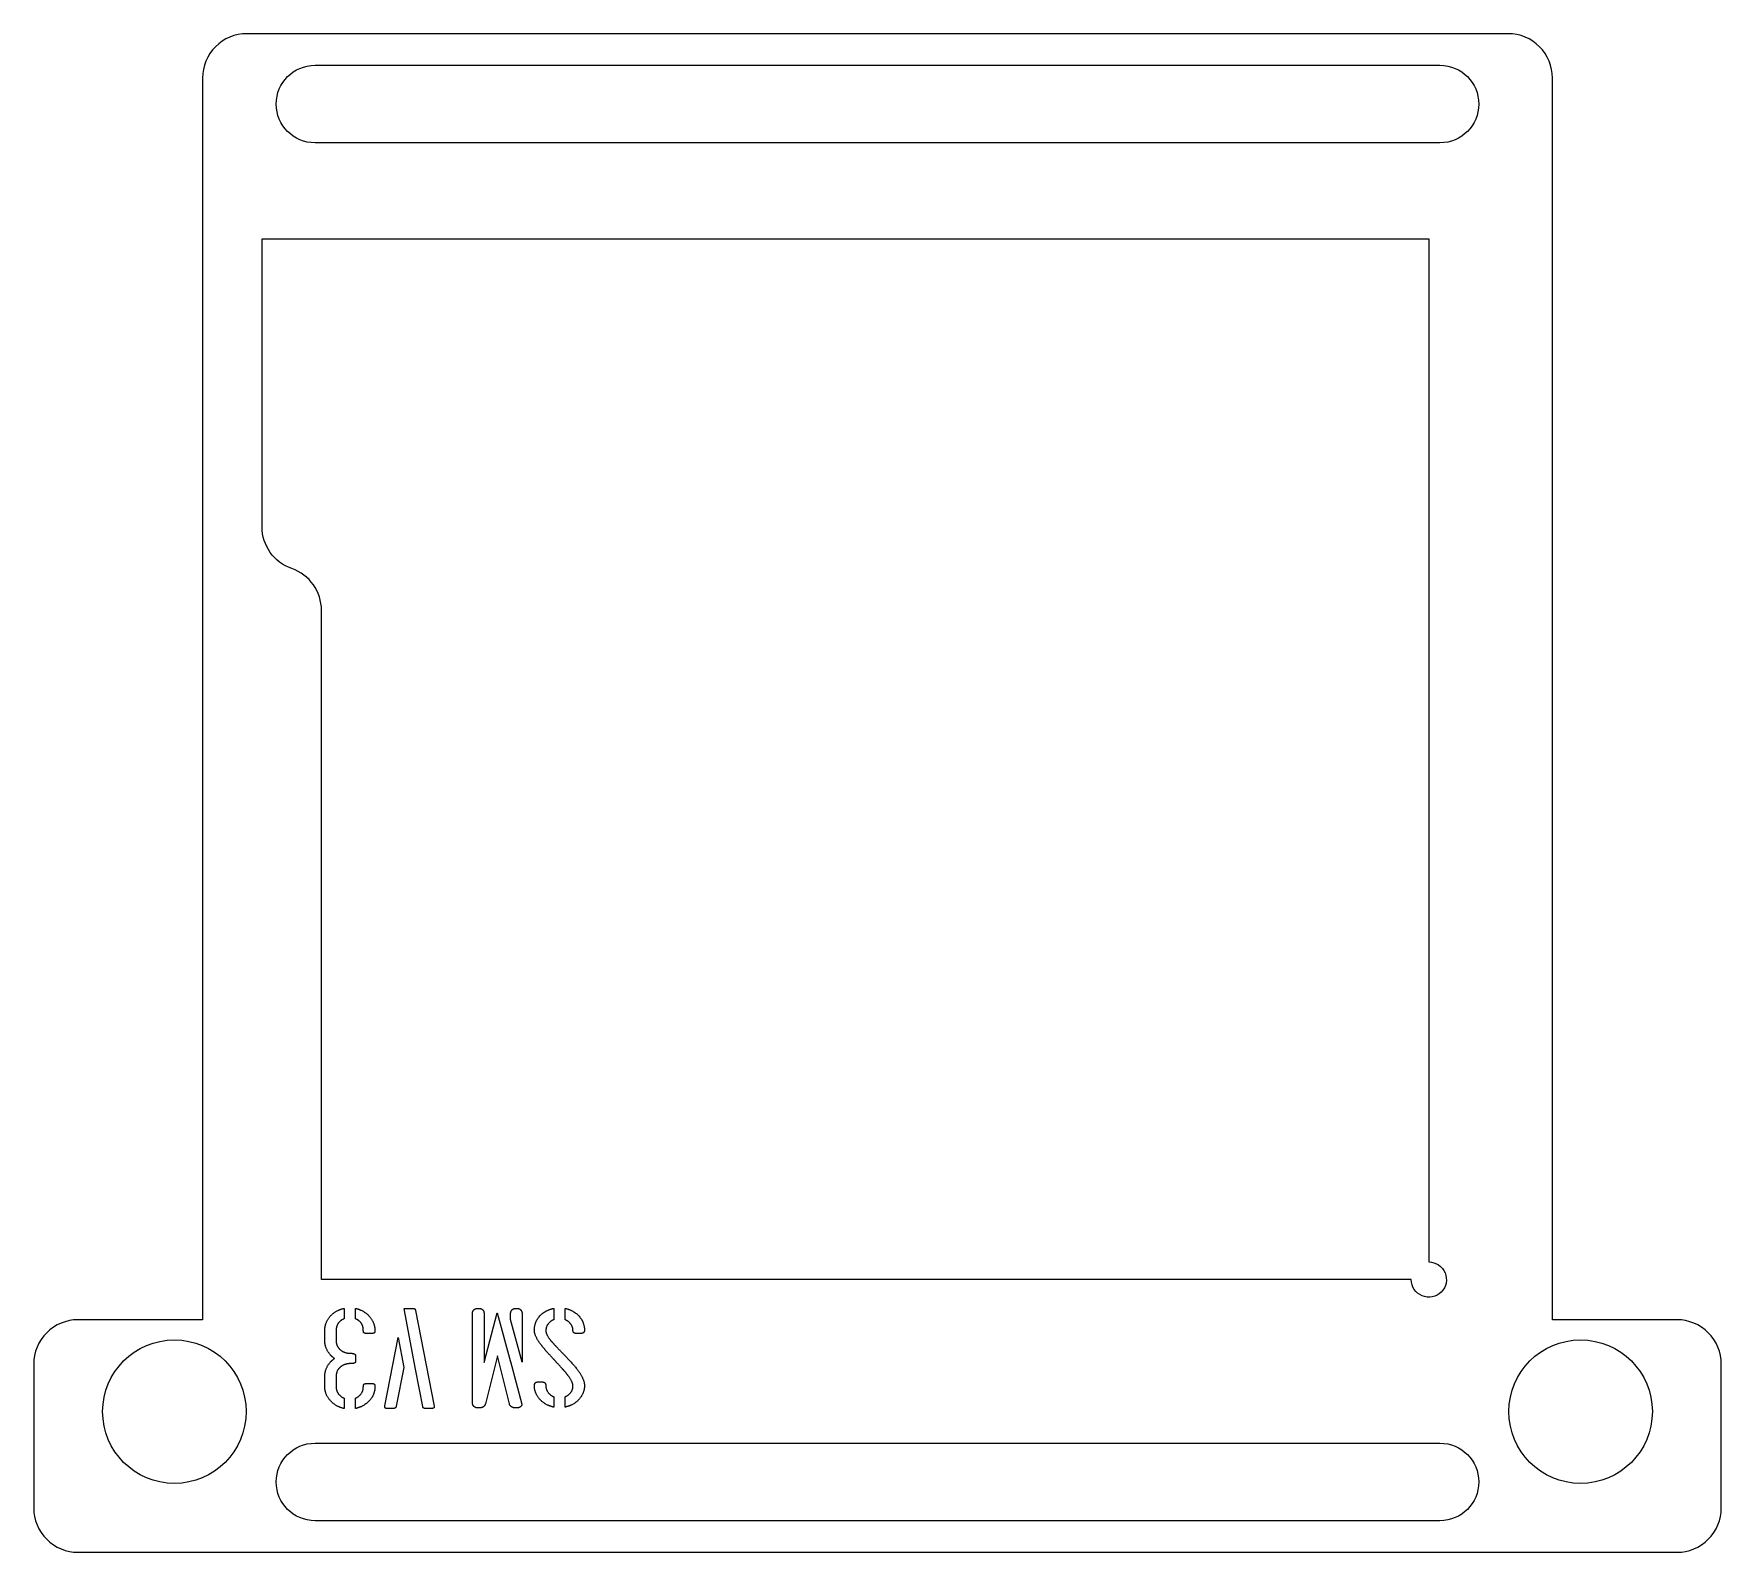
# Model space of a CAD drawing. Header units: millimetres. Extents: x -38.1 to 38.1, y -34.3 to 34.3.
import ezdxf

# ---------------------------------------------------------------- set-up
doc = ezdxf.new("R2010")
doc.units = ezdxf.units.MM

msp = doc.modelspace()

# ---------------------------------------------------------------- linework, layer by layer
for p, q in [((-24.083, -23.275), (-24.083, -23.745)), ((-23.572, -23.751), (-23.572, -23.312)), ((-21.281, -23.275), (-20.996, -23.275)), ((-20.855, -23.378), (-20.021, -27.697)), ((-18.288, -27.556), (-18.288, -23.494)), ((-18.05, -23.275), (-17.994, -23.275)), ((-14.622, -23.275), (-14.622, -23.789)), ((-14.105, -23.789), (-14.105, -23.275)), ((-24.957, -24.748), (-24.957, -24.246)), ((-24.443, -24.234), (-24.443, -24.763)), ((-13.456, -24.412), (-13.538, -24.412)), ((-23.572, -25.541), (-23.572, -25.656)), ((-24.957, -26.832), (-24.957, -26.324)), ((-24.443, -26.311), (-24.443, -26.838)), ((-15.29, -26.593), (-15.208, -26.593)), ((-24.083, -27.333), (-24.083, -27.8)), ((-23.572, -27.8), (-23.572, -27.333)), ((-22.698, -26.832), (-22.698, -26.907)), ((-14.622, -27.267), (-14.622, -27.734)), ((-14.105, -27.734), (-14.105, -27.267)), ((-21.852, -27.794), (-22.171, -27.794)), ((-20.119, -27.794), (-20.438, -27.794)), ((-17.969, -27.775), (-18.019, -27.775)), ((-16.239, -27.775), (-16.383, -27.775))]:
    msp.add_line(p, q)
for points in [[(-28.48, 34.29, 0.414214), (-30.48, 32.29), (-30.48, -23.79), (-36.1, -23.79, 0.414214), (-38.1, -25.79), (-38.1, -32.29, 0.414214), (-36.1, -34.29), (36.1, -34.29, 0.414214), (38.1, -32.29), (38.1, -25.79, 0.414214), (36.1, -23.79), (30.48, -23.79), (30.48, 32.29, 0.414214), (28.48, 34.29)], [(-25.4, 32.865), (25.4, 32.865, -1), (25.4, 29.365), (-25.4, 29.365, -1)], [(-25.105, 8.246, 0.319357), (-26.449, 10.136, -0.319357), (-27.792, 12.025), (-27.792, 25.025), (24.895, 25.025), (24.895, -21.181, -2.414214), (24.101, -21.975), (-25.105, -21.975)], [(-25.4, -29.365), (25.4, -29.365, -1), (25.4, -32.865), (-25.4, -32.865, -1)]]:
    msp.add_lwpolyline(points, format="xyb", close=True)
for points in [[(-20.535, -27.709), (-20.861, -26.017), (-21.375, -23.294)], [(-17.768, -23.488), (-17.762, -25.713), (-17.173, -23.482), (-16.574, -25.694), (-16.574, -25.675), (-16.054, -27.599)], [(-16.048, -23.519), (-16.048, -25.7), (-16.568, -23.776), (-16.568, -23.519)], [(-16.336, -23.275), (-16.317, -23.275), (-16.28, -23.275)], [(-22.832, -24.403), (-22.961, -24.403), (-23.096, -24.403)], [(-22.243, -27.684), (-21.645, -24.597), (-21.394, -25.951), (-21.729, -27.69)], [(-16.624, -27.593), (-17.163, -25.425), (-17.706, -27.587)], [(-23.033, -26.672), (-22.955, -26.672), (-22.851, -26.672)]]:
    msp.add_lwpolyline(points)
for centre in [(-31.75, -27.94), (31.75, -27.94)]:
    msp.add_circle(centre, 3.239)
for points in [[(-24.957, -24.246), (-24.954, -24.018), (-24.731, -23.613), (-24.34, -23.328), (-24.083, -23.275)], [(-23.572, -23.312), (-23.572, -23.303), (-23.572, -23.284), (-23.578, -23.275)], [(-23.578, -23.275), (-23.318, -23.331), (-22.923, -23.62), (-22.701, -24.021), (-22.698, -24.249)], [(-21.375, -23.294), (-21.356, -23.281), (-21.313, -23.275), (-21.281, -23.275)], [(-20.996, -23.275), (-20.946, -23.272), (-20.877, -23.303), (-20.855, -23.378)], [(-18.288, -23.494), (-18.288, -23.4), (-18.163, -23.278), (-18.05, -23.275)], [(-17.994, -23.275), (-17.887, -23.281), (-17.768, -23.394), (-17.768, -23.488)], [(-16.568, -23.519), (-16.568, -23.416), (-16.443, -23.278), (-16.336, -23.275)], [(-16.28, -23.275), (-16.164, -23.278), (-16.048, -23.419), (-16.048, -23.519)], [(-15.496, -24.243), (-15.484, -23.873), (-15.001, -23.353), (-14.622, -23.275)], [(-14.105, -23.275), (-13.726, -23.359), (-13.243, -23.886), (-13.231, -24.243)], [(-24.083, -23.745), (-24.246, -23.811), (-24.44, -24.071), (-24.443, -24.234)], [(-23.218, -24.237), (-23.221, -24.071), (-23.409, -23.814), (-23.572, -23.751)], [(-23.096, -24.403), (-23.174, -24.409), (-23.221, -24.343), (-23.218, -24.237)], [(-22.698, -24.249), (-22.694, -24.353), (-22.748, -24.409), (-22.832, -24.403)], [(-14.622, -25.572), (-14.848, -25.337), (-15.246, -24.867), (-15.496, -24.431), (-15.496, -24.243)], [(-14.622, -23.789), (-14.779, -23.855), (-14.973, -24.112), (-14.976, -24.278)], [(-14.976, -24.278), (-14.976, -24.397), (-14.788, -24.704), (-14.622, -24.879)], [(-13.751, -24.278), (-13.754, -24.115), (-13.948, -23.855), (-14.105, -23.789)], [(-13.538, -24.412), (-13.616, -24.416), (-13.748, -24.372), (-13.751, -24.278)], [(-13.231, -24.243), (-13.234, -24.353), (-13.353, -24.416), (-13.456, -24.412)], [(-24.521, -25.541), (-24.725, -25.393), (-24.954, -24.983), (-24.957, -24.748)], [(-24.443, -24.763), (-24.44, -24.923), (-24.261, -25.168), (-23.982, -25.302), (-23.826, -25.302)], [(-14.622, -24.879), (-14.506, -25.005), (-14.243, -25.277), (-14.105, -25.418)], [(-24.957, -26.324), (-24.954, -26.095), (-24.725, -25.685), (-24.521, -25.541)], [(-23.826, -25.772), (-23.979, -25.772), (-24.258, -25.907), (-24.44, -26.148), (-24.443, -26.311)], [(-23.826, -25.302), (-23.678, -25.302), (-23.572, -25.359), (-23.569, -25.465), (-23.572, -25.541)], [(-23.572, -25.656), (-23.566, -25.719), (-23.669, -25.772), (-23.826, -25.772)], [(-14.105, -26.145), (-14.221, -26.007), (-14.484, -25.722), (-14.622, -25.572)], [(-14.105, -25.418), (-13.882, -25.644), (-13.488, -26.108), (-13.237, -26.559), (-13.231, -26.766)], [(-15.496, -26.766), (-15.49, -26.647), (-15.343, -26.587), (-15.29, -26.593)], [(-15.208, -26.593), (-15.12, -26.587), (-14.979, -26.647), (-14.976, -26.778)], [(-13.751, -26.778), (-13.757, -26.65), (-13.948, -26.327), (-14.105, -26.145)], [(-24.083, -27.8), (-24.333, -27.744), (-24.725, -27.458), (-24.954, -27.06), (-24.957, -26.832)], [(-24.443, -26.838), (-24.44, -27.004), (-24.246, -27.261), (-24.083, -27.333)], [(-23.572, -27.333), (-23.409, -27.261), (-23.221, -27.004), (-23.218, -26.838)], [(-22.698, -26.907), (-22.732, -27.233), (-23.208, -27.715), (-23.572, -27.8)], [(-23.218, -26.838), (-23.218, -26.725), (-23.152, -26.666), (-23.033, -26.672)], [(-22.851, -26.672), (-22.754, -26.666), (-22.694, -26.725), (-22.698, -26.832)], [(-14.622, -27.734), (-14.873, -27.681), (-15.264, -27.402), (-15.493, -27.004), (-15.496, -26.766)], [(-14.976, -26.778), (-14.973, -26.941), (-14.779, -27.201), (-14.622, -27.267)], [(-13.231, -26.766), (-13.234, -27.007), (-13.463, -27.405), (-13.854, -27.681), (-14.105, -27.734)], [(-14.105, -27.267), (-13.945, -27.198), (-13.748, -26.935), (-13.751, -26.778)], [(-22.171, -27.794), (-22.215, -27.794), (-22.253, -27.747), (-22.243, -27.684)], [(-21.729, -27.69), (-21.745, -27.753), (-21.808, -27.794), (-21.852, -27.794)], [(-20.438, -27.794), (-20.485, -27.791), (-20.526, -27.759), (-20.535, -27.709)], [(-20.021, -27.697), (-20.012, -27.753), (-20.065, -27.794), (-20.119, -27.794)], [(-18.019, -27.775), (-18.135, -27.775), (-18.282, -27.662), (-18.288, -27.556)], [(-17.706, -27.587), (-17.731, -27.675), (-17.869, -27.769), (-17.969, -27.775)], [(-16.383, -27.775), (-16.474, -27.759), (-16.596, -27.671), (-16.624, -27.593)], [(-16.054, -27.599), (-16.064, -27.668), (-16.158, -27.756), (-16.239, -27.775)]]:
    msp.add_open_spline(points, degree=2)

doc.saveas('drawing.dxf')
